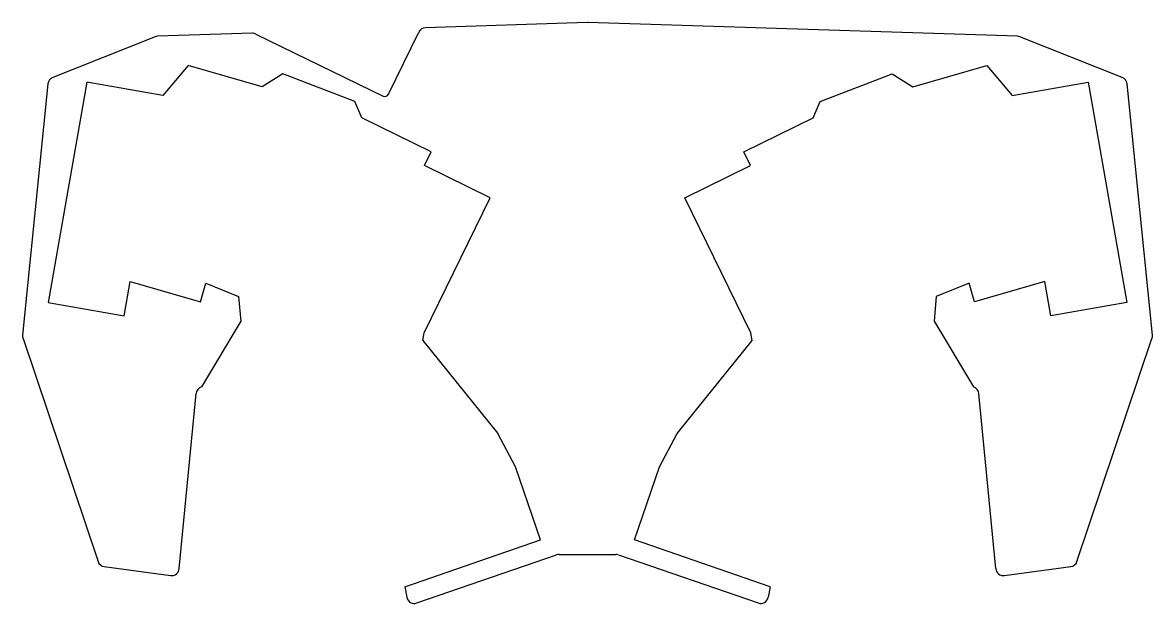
# Model space of a CAD drawing. Header units: millimetres. Extents: x 83 to 376, y -231 to -80.
import ezdxf

# ---------------------------------------------------------------- set-up
doc = ezdxf.new("R2010")
doc.units = ezdxf.units.MM

msp = doc.modelspace()

# ---------------------------------------------------------------- linework, layer by layer
for p, q in [((229.63, -80.39), (187.64, -81.72)), ((341.18, -83.93), (229.76, -80.39)), ((117.54, -84.07), (90.99, -94.6)), ((142.77, -83.15), (118.21, -83.93)), ((143.71, -83.35), (176.7, -99.44)), ((178.04, -98.98), (185.91, -82.84)), ((368.4, -94.6), (341.85, -84.07)), ((126.1, -91.5), (119.58, -99.27)), ((145.33, -97.02), (126.1, -91.5)), ((150.67, -93.67), (145.33, -97.02)), ((169.35, -100.84), (150.67, -93.67)), ((290.04, -100.84), (308.72, -93.67)), ((308.72, -93.67), (314.06, -97.02)), ((314.06, -97.02), (333.29, -91.5)), ((333.29, -91.5), (339.81, -99.27)), ((89.74, -96.26), (83.19, -161.47)), ((99.88, -95.8), (89.81, -152.92)), ((119.58, -99.27), (99.88, -95.8)), ((339.81, -99.27), (359.51, -95.8)), ((359.51, -95.8), (369.58, -152.92)), ((376.2, -161.47), (369.65, -96.26)), ((171.17, -105.09), (169.35, -100.84)), ((288.22, -105.09), (290.04, -100.84)), ((189.14, -113.85), (171.17, -105.09)), ((270.24, -113.85), (288.22, -105.09)), ((187.39, -117.45), (189.14, -113.85)), ((272, -117.45), (270.24, -113.85)), ((204.47, -125.78), (187.39, -117.45)), ((254.92, -125.78), (272, -117.45)), ((187.37, -160.83), (204.47, -125.78)), ((272.02, -160.83), (254.92, -125.78)), ((109.51, -156.39), (111.07, -147.53)), ((111.07, -147.53), (129.34, -152.77)), ((129.34, -152.77), (130.72, -147.96)), ((130.72, -147.96), (139.22, -151.41)), ((328.67, -147.96), (320.16, -151.41)), ((330.05, -152.77), (328.67, -147.96)), ((348.32, -147.53), (330.05, -152.77)), ((349.88, -156.39), (348.32, -147.53)), ((139.22, -151.41), (139.78, -157.83)), ((320.16, -151.41), (319.61, -157.83)), ((89.81, -152.92), (109.51, -156.39)), ((369.58, -152.92), (349.88, -156.39)), ((139.78, -157.83), (129.54, -174.86)), ((319.61, -157.83), (329.85, -174.86)), ((186.95, -162.82), (187.37, -160.83)), ((272.44, -162.82), (272.02, -160.83)), ((83.29, -162.31), (102.75, -220.1)), ((186.95, -162.82), (206.46, -186.92)), ((252.93, -186.92), (272.44, -162.82)), ((356.64, -220.1), (376.1, -162.31)), ((123.82, -221.97), (128.18, -176.57)), ((335.57, -221.97), (331.21, -176.57)), ((211.03, -195.61), (206.46, -186.92)), ((248.36, -195.61), (252.93, -186.92)), ((217.54, -214.53), (211.03, -195.61)), ((241.85, -214.53), (248.36, -195.61)), ((182.29, -226.66), (217.54, -214.53)), ((277.09, -226.66), (241.85, -214.53)), ((185.44, -230.87), (221.69, -218.38)), ((222.34, -218.28), (237.04, -218.28)), ((237.7, -218.38), (273.95, -230.87)), ((104.37, -221.45), (121.56, -223.76)), ((337.82, -223.76), (355.01, -221.45)), ((182.29, -226.66), (182.82, -229.36)), ((277.09, -226.66), (276.57, -229.36))]:
    msp.add_line(p, q)
for centre, radius, start, end in [((187.71, -83.72), 2, 91.8211, 154), ((229.69, -82.39), 2, 88.1789, 91.8211), ((118.27, -85.93), 2, 91.8211, 111.6355), ((142.83, -85.15), 2, 64, 91.8211), ((341.11, -85.93), 2, 68.3645, 88.1789), ((91.73, -96.46), 2, 111.6355, 174.2688), ((367.66, -96.46), 2, 5.7312, 68.3645), ((177.14, -98.54), 1, 244, 334), ((85.18, -161.67), 2, 174.2688, 198.6087), ((374.21, -161.67), 2, 341.3913, 5.7312), ((130.17, -176.76), 2, 108.2722, 174.519), ((329.22, -176.76), 2, 5.481, 71.7278), ((222.34, -220.28), 2, 90, 109), ((237.04, -220.28), 2, 71, 90), ((104.64, -219.46), 2, 198.6087, 262.3221), ((121.83, -221.78), 2, 262.3221, 354.519), ((337.56, -221.78), 2, 185.481, 277.6779), ((354.75, -219.46), 2, 277.6779, 341.3913), ((184.79, -228.98), 2, 191.0965, 289), ((274.6, -228.98), 2, 251, 348.9035)]:
    msp.add_arc(centre, radius, start, end)

doc.saveas('drawing.dxf')
